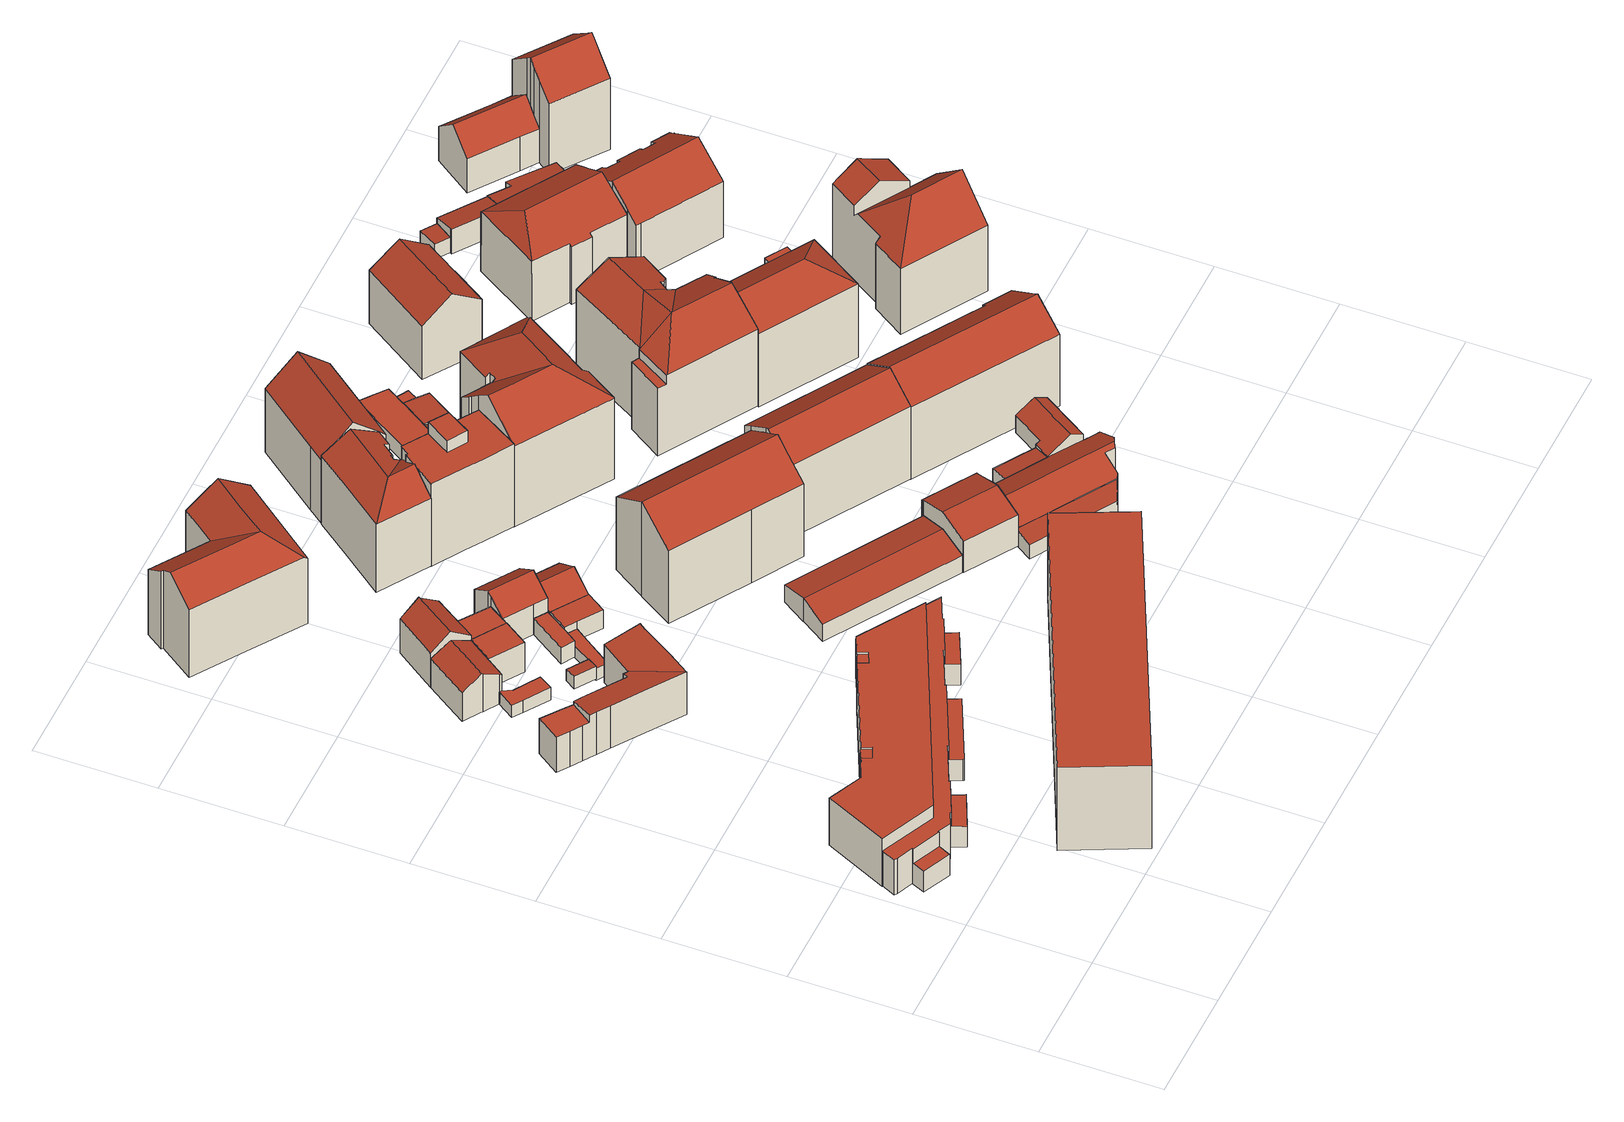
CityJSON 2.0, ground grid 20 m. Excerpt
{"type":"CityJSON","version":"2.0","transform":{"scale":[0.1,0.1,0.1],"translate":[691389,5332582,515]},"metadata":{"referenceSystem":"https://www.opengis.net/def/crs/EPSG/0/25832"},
"CityObjects":{
"building1":{"type":"Building","attributes":{"Gemeindeschluessel":"09162000","HoeheDach":"526.500","HoeheGrund":"516.770","Methode":"2000","NiedrigsteTraufeDesGebaeudes":"521.100","Geometrietyp2DReferenz":"3000","function":"31001_1000","roofType":"1000","measuredHeight":9.73,"storeysAboveGround":3},"geometry":[{"type":"MultiSurface","lod":"2","boundaries":[[[0,1,2,3]],[[4,5,6,7,8,9,10]],[[11,12,13,14]],[[15,16,17,18]],[[4,10,19,20]],[[0,18,17,21,22,1]],[[23,24,25,26,27,28]],[[29,30,6,5]],[[31,32,33,34,35,36,37,38,15,18,0,3,39,40,41,42,43,44,45,46,47,48,49,24,23,50,29,5,4,20,51,52]],[[53,54,55,56,57]],[[44,58,59,45]],[[47,60,61,48]],[[62,63,64,65]],[[31,66,67,32]],[[40,68,69,41]],[[70,71,12,11]],[[56,72,73,57]],[[49,48,61,65,64,74]],[[22,21,75,76]],[[42,77,78,43]],[[79,80,81,82]],[[10,9,83,84]],[[63,83,9,8,85,86,87,13,12,71,26,25,74,64]],[[88,86,85,89]],[[33,90,91,34]],[[29,50,92,14,13,87,93,30]],[[23,28,92,50]],[[88,89,7,6,30,93]],[[35,55,54,36]],[[20,19,94,51]],[[33,32,67,95,96,90]],[[44,43,78,82,81,58]],[[84,83,63,62]],[[2,1,22,76]],[[59,58,81,80,69,68,97,75,21,17,16,98,73,72,91,90,96,99,100,94,19,10,84,62,65,61,60,101]],[[27,26,71,70]],[[35,34,91,72,56,55]],[[38,98,16,15]],[[102,99,96,95]],[[31,52,100,99,102,66]],[[46,101,60,47]],[[49,74,25,24]],[[36,54,53,37]],[[45,59,101,46]],[[93,87,86,88]],[[51,94,100,52]],[[42,41,69,80,79,77]],[[38,37,53,57,73,98]],[[67,66,102,95]],[[39,97,68,40]],[[39,3,2,76,75,97]],[[70,11,14,92,28,27]],[[89,85,8,7]],[[77,79,82,78]]],"semantics":{"surfaces":[{"type":"WallSurface"},{"type":"GroundSurface"},{"type":"RoofSurface"}],"values":[0,0,0,0,0,0,0,0,1,2,0,0,0,0,0,0,0,0,0,0,0,0,2,0,0,0,0,2,0,0,0,0,0,2,2,0,0,0,0,0,0,0,0,0,0,0,0,0,2,0,0,2,0,2]}}]},
"building2":{"type":"Building","attributes":{"Gemeindeschluessel":"09162000","HoeheDach":"523.778","HoeheGrund":"515.070","Methode":"2000","NiedrigsteTraufeDesGebaeudes":"522.300","Geometrietyp2DReferenz":"3000","function":"31001_1000","roofType":"1000","measuredHeight":8.71,"storeysAboveGround":2},"geometry":[{"type":"MultiSurface","lod":"2","boundaries":[[[103,104,105,106,107,108]],[[109,110,111,112]],[[113,114,115,116]],[[112,117,118,119,104,103,108,120,121,113,116,122,123,124,125,126,127,128,129,130,131,132,133,109]],[[134,135,130,129,128,136]],[[137,138,139,126,125,124,140]],[[141,142,143,111,110,144,145,146]],[[123,147,140,124]],[[148,149,138,137]],[[135,146,145,132,131,130]],[[108,107,150,120]],[[122,151,147,123]],[[118,117,112,111,143,142]],[[150,107,106,105,141,146,135,134,136,152,139,138,149]],[[104,119,118,142,141,105]],[[115,114,148,137,140,147,151]],[[126,139,152,127]],[[116,115,151,122]],[[121,120,150,149,148,114,113]],[[127,152,136,128]],[[144,110,109,133,132,145]]],"semantics":{"surfaces":[{"type":"WallSurface"},{"type":"GroundSurface"},{"type":"RoofSurface"}],"values":[0,0,0,1,0,0,2,0,0,0,0,0,0,2,0,2,0,0,0,0,0]}}]},
"building3":{"type":"Building","attributes":{"Gemeindeschluessel":"09162000","HoeheDach":"519.113","HoeheGrund":"516.610","Methode":"2000","NiedrigsteTraufeDesGebaeudes":"519.113","Geometrietyp2DReferenz":"3000","function":"31001_2000","roofType":"1000","measuredHeight":2.5},"geometry":[{"type":"MultiSurface","lod":"2","boundaries":[[[153,154,155,156]],[[157,158,155,154,159,160,161]],[[156,155,158,162]],[[163,159,154,153]],[[164,160,159,163]],[[162,158,157,165]],[[166,164,163,153,156,162,165]],[[166,161,160,164]],[[165,157,161,166]]],"semantics":{"surfaces":[{"type":"WallSurface"},{"type":"RoofSurface"},{"type":"GroundSurface"}],"values":[0,1,0,0,0,0,2,0,0]}}]},
"building4":{"type":"Building","attributes":{"Gemeindeschluessel":"09162000","HoeheDach":"524.509","HoeheGrund":"516.600","Methode":"1000","NiedrigsteTraufeDesGebaeudes":"522.510","Geometrietyp2DReferenz":"3000","function":"31001_1000","roofType":"3100","measuredHeight":7.91,"storeysAboveGround":2},"geometry":[{"type":"MultiSurface","lod":"2","boundaries":[[[167,168,169,170,171,172]],[[173,174,175,169,168,167]],[[176,177,178,173,167,172]],[[164,179,178,177]],[[180,181,182,183]],[[184,183,182,185]],[[186,187,163,164,177,176,172,171,170,188,189,190]],[[178,179,191,184,185,175,174,173]],[[163,191,179,164]],[[189,185,182,181,190]],[[175,185,189,188,170,169]],[[186,180,183,184,187]],[[190,181,180,186]],[[163,187,184,191]]],"semantics":{"surfaces":[{"type":"WallSurface"},{"type":"RoofSurface"},{"type":"GroundSurface"}],"values":[0,1,0,0,1,0,2,1,0,0,0,0,0,0]}}]},
"building5":{"type":"Building","attributes":{"Gemeindeschluessel":"09162000","HoeheDach":"534.156","HoeheGrund":"516.990","Methode":"1000","NiedrigsteTraufeDesGebaeudes":"534.156","Geometrietyp2DReferenz":"3000","function":"31001_9998","roofType":"1000","measuredHeight":17.17,"storeysAboveGround":4},"geometry":[{"type":"MultiSurface","lod":"2","boundaries":[[[192,193,194,195]],[[192,195,196,197]],[[195,194,198,196]],[[197,199,193,192]],[[196,198,199,197]],[[199,198,194,193]]],"semantics":{"surfaces":[{"type":"WallSurface"},{"type":"GroundSurface"},{"type":"RoofSurface"}],"values":[0,1,0,0,0,2]}}]},
"building6":{"type":"Building","attributes":{"Gemeindeschluessel":"09162000","HoeheDach":"519.164","HoeheGrund":"516.620","Methode":"1000","NiedrigsteTraufeDesGebaeudes":"518.877","Geometrietyp2DReferenz":"3000","function":"31001_2000","roofType":"1000","measuredHeight":2.54},"geometry":[{"type":"MultiSurface","lod":"2","boundaries":[[[200,201,202,203]],[[200,203,204,205]],[[205,206,201,200]],[[203,202,207,204]],[[206,207,202,201]],[[204,207,206,205]]],"semantics":{"surfaces":[{"type":"WallSurface"},{"type":"GroundSurface"},{"type":"RoofSurface"}],"values":[0,1,0,0,2,0]}}]},
"building7":{"type":"Building","attributes":{"Gemeindeschluessel":"09162000","HoeheDach":"526.280","HoeheGrund":"516.590","Methode":"2000","NiedrigsteTraufeDesGebaeudes":"523.545","Geometrietyp2DReferenz":"3000","function":"31001_1000","roofType":"3100","measuredHeight":9.69,"storeysAboveGround":1},"geometry":[{"type":"MultiSurface","lod":"2","boundaries":[[[208,209,210,211,212,213]],[[188,189,208,213,214,215,170]],[[216,211,210,217]],[[215,218,219,220,221,170]],[[214,213,212,219,218,215]],[[217,210,209,222]],[[212,211,216,223,220,219]],[[222,209,208,189]],[[222,189,188,170,221,220,223,216,217]]],"semantics":{"surfaces":[{"type":"RoofSurface"},{"type":"WallSurface"},{"type":"GroundSurface"}],"values":[0,1,1,1,0,1,1,1,2]}}]},
"building8":{"type":"Building","attributes":{"Gemeindeschluessel":"09162000","HoeheDach":"522.588","HoeheGrund":"516.640","Methode":"1000","NiedrigsteTraufeDesGebaeudes":"522.588","Geometrietyp2DReferenz":"3000","function":"31001_2000","roofType":"1000","measuredHeight":5.95,"storeysAboveGround":2},"geometry":[{"type":"MultiSurface","lod":"2","boundaries":[[[224,225,226,227]],[[226,225,222,228]],[[229,227,226,228,230]],[[190,224,227,229]],[[230,228,222,189]],[[224,190,189,222,225]],[[190,229,230,189]]],"semantics":{"surfaces":[{"type":"WallSurface"},{"type":"RoofSurface"},{"type":"GroundSurface"}],"values":[0,0,1,0,0,2,0]}}]},
"building9":{"type":"Building","attributes":{"Gemeindeschluessel":"09162000","HoeheDach":"518.670","HoeheGrund":"516.270","Methode":"2000","NiedrigsteTraufeDesGebaeudes":"518.670","Geometrietyp2DReferenz":"3000","function":"31001_2000","roofType":"1000","measuredHeight":2.4},"geometry":[{"type":"MultiSurface","lod":"2","boundaries":[[[231,232,233,234]],[[233,232,235,236,237,238,239,240]],[[241,242,236,235]],[[241,231,234,243,244,245,246,242]],[[236,242,246,237]],[[239,238,245,244]],[[231,241,235,232]],[[234,233,240,243]],[[238,237,246,245]],[[240,239,244,243]]],"semantics":{"surfaces":[{"type":"WallSurface"},{"type":"RoofSurface"},{"type":"GroundSurface"}],"values":[0,1,0,2,0,0,0,0,0,0]}}]},
"building10":{"type":"Building","attributes":{"Gemeindeschluessel":"09162000","HoeheDach":"519.720","HoeheGrund":"516.360","Methode":"2000","NiedrigsteTraufeDesGebaeudes":"519.720","Geometrietyp2DReferenz":"3000","function":"31001_2000","roofType":"1000","measuredHeight":3.36},"geometry":[{"type":"MultiSurface","lod":"2","boundaries":[[[247,248,249,250]],[[251,252,253,254]],[[252,255,249,248,253]],[[254,253,248,247]],[[254,247,250,256,251]],[[250,249,255,256]],[[256,255,252,251]]],"semantics":{"surfaces":[{"type":"WallSurface"},{"type":"RoofSurface"},{"type":"GroundSurface"}],"values":[0,0,1,0,2,0,0]}}]},
"building11":{"type":"Building","attributes":{"Gemeindeschluessel":"09162000","HoeheDach":"533.793","HoeheGrund":"516.410","Methode":"2000","NiedrigsteTraufeDesGebaeudes":"529.750","Geometrietyp2DReferenz":"3000","function":"31001_1000","roofType":"3100","measuredHeight":17.38,"storeysAboveGround":5},"geometry":[{"type":"MultiSurface","lod":"2","boundaries":[[[257,258,259,260]],[[261,262,263,264,265,266]],[[267,268,269,270]],[[271,272,273,274,275,276]],[[277,278,279,280]],[[278,277,266,265]],[[276,275,268,267,281,282]],[[283,284,285,286,272,271,276,282]],[[270,269,260,259]],[[272,286,287,262,261,288,273]],[[285,289,263,262,287,286]],[[257,290,291,280,279,292,293,258]],[[289,285,284,283,282,281,267,270,259,258,293,292,279,278,265,264,263]],[[274,273,290,257,260,269,268,275]],[[273,288,261,266,277,280,291,290]]],"semantics":{"surfaces":[{"type":"WallSurface"},{"type":"RoofSurface"},{"type":"GroundSurface"}],"values":[0,0,0,1,0,0,0,0,0,1,0,0,2,1,1]}}]},
"building12":{"type":"Building","attributes":{"Gemeindeschluessel":"09162000","HoeheDach":"525.286","HoeheGrund":"516.440","Methode":"1000","NiedrigsteTraufeDesGebaeudes":"522.614","Geometrietyp2DReferenz":"3000","function":"31001_1000","roofType":"3100","measuredHeight":8.85,"storeysAboveGround":2},"geometry":[{"type":"MultiSurface","lod":"2","boundaries":[[[250,294,295,247]],[[296,297,298,299]],[[247,295,227,300]],[[301,302,303,304,297,296]],[[303,302,250,247,300,305,306,307,308,304]],[[309,299,298,308,307,306]],[[302,301,294,250]],[[308,298,297,304]],[[295,294,301,296,299,309,310,227]],[[305,310,309,306]],[[300,227,310,305]]],"semantics":{"surfaces":[{"type":"WallSurface"},{"type":"RoofSurface"},{"type":"GroundSurface"}],"values":[0,1,0,0,2,0,0,0,1,0,0]}}]},
"building13":{"type":"Building","attributes":{"Gemeindeschluessel":"09162000","HoeheDach":"522.603","HoeheGrund":"516.370","Methode":"2000","NiedrigsteTraufeDesGebaeudes":"520.018","Geometrietyp2DReferenz":"3000","function":"31001_1000","roofType":"3100","measuredHeight":6.23,"storeysAboveGround":1},"geometry":[{"type":"MultiSurface","lod":"2","boundaries":[[[311,312,313,314,315]],[[316,317,318,319,320,321]],[[322,312,311,323]],[[324,321,320,325,326,327]],[[328,329,319,318]],[[327,314,313,324]],[[330,329,328,331,304,332]],[[302,333,332,304]],[[323,311,315,256]],[[320,319,329,330,332,333,325]],[[318,317,316,334,322,323,256,335,250,336,302,304,331,328]],[[326,325,333,302,336,250]],[[315,314,327,326,250,335,256]],[[322,334,316,321,324,313,312]]],"semantics":{"surfaces":[{"type":"RoofSurface"},{"type":"WallSurface"},{"type":"GroundSurface"}],"values":[0,1,1,0,1,1,1,1,1,0,2,1,1,1]}}]},
"building14":{"type":"Building","attributes":{"Gemeindeschluessel":"09162000","HoeheDach":"521.261","HoeheGrund":"516.540","Methode":"1000","NiedrigsteTraufeDesGebaeudes":"519.951","Geometrietyp2DReferenz":"3000","function":"31001_2000","roofType":"3100","measuredHeight":4.72},"geometry":[{"type":"MultiSurface","lod":"2","boundaries":[[[337,338,339,340,341,342,343]],[[341,344,345,342]],[[346,347,344,341,340,339]],[[342,345,348,343]],[[338,337,343,348,349,350]],[[350,349,347,346]],[[338,350,346,339]],[[349,348,345,344,347]]],"semantics":{"surfaces":[{"type":"GroundSurface"},{"type":"WallSurface"},{"type":"RoofSurface"}],"values":[0,1,1,1,1,2,1,2]}}]},
"building15":{"type":"Building","attributes":{"Gemeindeschluessel":"09162000","HoeheDach":"533.580","HoeheGrund":"516.550","Methode":"2000","NiedrigsteTraufeDesGebaeudes":"530.511","Geometrietyp2DReferenz":"3000","function":"31001_1000","roofType":"3100","measuredHeight":17.03,"storeysAboveGround":4},"geometry":[{"type":"MultiSurface","lod":"2","boundaries":[[[351,352,353,354]],[[355,356,357,358,359,360]],[[361,362,363,364,365,366,367,368]],[[357,356,369,370]],[[371,372,369,356,355,373]],[[355,360,374,353,352,375,376,363,362,377,373]],[[378,379,380,372,371,381]],[[359,382,354,353,374,360]],[[378,381,383,384]],[[364,363,376,385]],[[385,376,375,386]],[[383,387,388,368,367,389,390,384]],[[386,375,352,351]],[[370,369,372,380]],[[373,377,362,361,368,388,387,383]],[[385,386,351,354,382,359,358,357,370,380,379,378,384,390,389,367,366,365,364]],[[381,371,373,383]]],"semantics":{"surfaces":[{"type":"WallSurface"},{"type":"RoofSurface"},{"type":"GroundSurface"}],"values":[0,0,0,0,1,1,0,0,0,0,0,0,0,0,1,2,1]}}]},
"building16":{"type":"Building","attributes":{"Gemeindeschluessel":"09162000","HoeheDach":"535.957","HoeheGrund":"516.370","Methode":"1000","NiedrigsteTraufeDesGebaeudes":"531.401","Geometrietyp2DReferenz":"3000","function":"31001_9998","roofType":"3100","measuredHeight":19.59,"storeysAboveGround":5},"geometry":[{"type":"MultiSurface","lod":"2","boundaries":[[[391,392,393,394]],[[395,396,397,398]],[[396,399,400,401,402,397]],[[403,399,396,395]],[[404,405,406,407]],[[397,402,392,391,408,398]],[[407,409,410,411,403,395,398,408,391,394,404]],[[411,410,409,412,401,400]],[[411,400,399,403]],[[394,393,405,404]],[[407,406,412,409]],[[401,412,406,405,393,392,402]]],"semantics":{"surfaces":[{"type":"WallSurface"},{"type":"RoofSurface"},{"type":"GroundSurface"}],"values":[0,0,1,0,0,0,2,0,0,0,0,1]}}]},
"building17":{"type":"Building","attributes":{"Gemeindeschluessel":"09162000","HoeheDach":"535.811","HoeheGrund":"516.420","Methode":"2000","NiedrigsteTraufeDesGebaeudes":"533.375","Geometrietyp2DReferenz":"3000","function":"31001_1000","roofType":"1000","measuredHeight":19.39,"storeysAboveGround":5},"geometry":[{"type":"MultiSurface","lod":"2","boundaries":[[[413,414,415,416]],[[417,418,419,420,421,422,423,424,413,416,425,426,427,428,429,430,431,432]],[[432,431,430,429,433,434,435,436]],[[423,437,438,424]],[[425,416,415,437,423,422,439,440,441,442,443,426]],[[433,429,428,444]],[[445,446,447,448,420,419,418,417,432,436]],[[428,427,426,443,449,444]],[[448,450,439,422,421,420]],[[424,438,414,413]],[[438,437,415,414]],[[450,448,447,446,445,436,435,434,433,444,449,443,442,441,440,439]]],"semantics":{"surfaces":[{"type":"WallSurface"},{"type":"RoofSurface"},{"type":"GroundSurface"}],"values":[0,1,0,0,0,0,0,0,0,0,1,2]}}]},
"building18":{"type":"Building","attributes":{"Gemeindeschluessel":"09162000","HoeheDach":"524.836","HoeheGrund":"516.630","Methode":"1000","NiedrigsteTraufeDesGebaeudes":"522.963","Geometrietyp2DReferenz":"3000","function":"31001_2000","roofType":"3100","measuredHeight":8.21,"storeysAboveGround":2},"geometry":[{"type":"MultiSurface","lod":"2","boundaries":[[[451,452,453,454,455,456]],[[457,456,455,458,459,460]],[[461,462,463,464]],[[465,454,453,466]],[[461,467,468,452,451,462]],[[462,451,456,457,463]],[[468,467,461,464,460,459,458,465,466]],[[458,455,454,465]],[[466,453,452,468]],[[464,463,457,460]]],"semantics":{"surfaces":[{"type":"RoofSurface"},{"type":"WallSurface"},{"type":"GroundSurface"}],"values":[0,1,1,1,1,0,2,1,1,1]}}]},
"building19":{"type":"Building","attributes":{"Gemeindeschluessel":"09162000","HoeheDach":"534.614","HoeheGrund":"516.480","Methode":"1000","NiedrigsteTraufeDesGebaeudes":"529.529","Geometrietyp2DReferenz":"3000","function":"31001_1000","roofType":"3100","measuredHeight":18.13,"storeysAboveGround":4},"geometry":[{"type":"MultiSurface","lod":"2","boundaries":[[[469,470,364,471,367,472,473,474,475]],[[475,476,477,469]],[[471,364,478,479,480,367]],[[478,481,477,476,482,479]],[[470,481,478,364]],[[479,482,483,484,480]],[[472,484,483,473]],[[469,477,481,470]],[[367,480,484,472]],[[482,476,475,474,473,483]]],"semantics":{"surfaces":[{"type":"GroundSurface"},{"type":"WallSurface"},{"type":"RoofSurface"}],"values":[0,1,1,2,1,2,1,1,1,1]}}]},
"building20":{"type":"Building","attributes":{"Gemeindeschluessel":"09162000","HoeheDach":"519.384","HoeheGrund":"516.564","Methode":"1000","NiedrigsteTraufeDesGebaeudes":"519.384","Geometrietyp2DReferenz":"3000","function":"51009_1610","roofType":"1000","measuredHeight":2.82},"geometry":[{"type":"MultiSurface","lod":"2","boundaries":[[[485,486,487,488]],[[489,490,486,485]],[[491,492,490,489]],[[487,486,490,492]],[[491,489,485,488]],[[488,487,492,491]]],"semantics":{"surfaces":[{"type":"WallSurface"},{"type":"RoofSurface"},{"type":"GroundSurface"}],"values":[0,0,0,1,2,0]}}]},
"building21":{"type":"Building","attributes":{"Gemeindeschluessel":"09162000","HoeheDach":"538.324","HoeheGrund":"516.320","Methode":"2000","NiedrigsteTraufeDesGebaeudes":"532.917","Geometrietyp2DReferenz":"3000","function":"31001_9998","roofType":"3200","measuredHeight":22,"storeysAboveGround":5},"geometry":[{"type":"MultiSurface","lod":"2","boundaries":[[[493,494,495,496,497,498,499,500]],[[501,502,503,504]],[[505,506,507,508,509,510,511]],[[512,513,506,505,511,514]],[[511,510,515,516,517,514]],[[518,519,520,521,522,513,512,514,517,516,523,524,525,499,498,497,496,526,527,528,529,530]],[[506,513,522,521,531,507]],[[523,532,533,524]],[[520,519,518,530,503,502,534,535]],[[508,536,501,504,537,538,539,495,494]],[[529,504,503,530]],[[524,533,540,525]],[[507,531,535,534,502,501,536,508]],[[520,535,531,521]],[[516,515,532,523]],[[495,539,538,527,526,496]],[[537,504,529,528]],[[527,538,537,528]],[[509,508,494,493,500,540,533,532,515,510]],[[525,540,500,499]]],"semantics":{"surfaces":[{"type":"WallSurface"},{"type":"RoofSurface"},{"type":"GroundSurface"}],"values":[0,1,1,0,0,2,0,0,0,1,0,0,1,0,0,0,0,0,1,0]}}]},
"building22":{"type":"Building","attributes":{"Gemeindeschluessel":"09162000","HoeheDach":"535.200","HoeheGrund":"516.628","Methode":"2000","NiedrigsteTraufeDesGebaeudes":"531.035","Geometrietyp2DReferenz":"3000","function":"31001_9998","roofType":"3100","measuredHeight":18.57,"storeysAboveGround":5},"geometry":[{"type":"MultiSurface","lod":"2","boundaries":[[[541,542,543,544,545,546,547]],[[547,548,549,541]],[[541,549,550,551,542]],[[543,552,553,544]],[[546,554,548,547]],[[542,551,552,543]],[[555,556,553,552,551,550]],[[545,556,555,554,546]],[[544,553,556,545]],[[554,555,550,549,548]]],"semantics":{"surfaces":[{"type":"GroundSurface"},{"type":"WallSurface"},{"type":"RoofSurface"}],"values":[0,1,1,1,1,1,2,1,1,2]}}]},
"building23":{"type":"Building","attributes":{"Gemeindeschluessel":"09162000","HoeheDach":"519.524","HoeheGrund":"516.440","Methode":"1000","NiedrigsteTraufeDesGebaeudes":"519.524","Geometrietyp2DReferenz":"3000","function":"31001_2000","roofType":"1000","measuredHeight":3.08},"geometry":[{"type":"MultiSurface","lod":"2","boundaries":[[[557,558,559,560]],[[560,559,561,562]],[[563,564,565,566,567,568]],[[569,570,571,572]],[[573,574,575,576]],[[575,577,568,567,578,576]],[[579,580,570,569]],[[581,561,559,558,571,570,580,564,563,568,577,575,574]],[[565,564,580,579]],[[569,572,557,560,562,582,573,576,578,567,566,565,579]],[[582,581,574,573]],[[562,561,581,582]],[[572,571,558,557]]],"semantics":{"surfaces":[{"type":"WallSurface"},{"type":"RoofSurface"},{"type":"GroundSurface"}],"values":[0,0,0,0,0,0,0,1,0,2,0,0,0]}}]},
"building24":{"type":"Building","attributes":{"Gemeindeschluessel":"09162000","HoeheDach":"521.800","HoeheGrund":"516.370","Methode":"2000","NiedrigsteTraufeDesGebaeudes":"518.866","Geometrietyp2DReferenz":"3000","function":"31001_2000","roofType":"3100","measuredHeight":5.43},"geometry":[{"type":"MultiSurface","lod":"2","boundaries":[[[583,584,585,586,587,588,589,590,591,592,593,594,595,596]],[[597,598,599,600]],[[601,602,603,604,605,606,607,608,609,610,611,612,613,614,615,616,617,618,619,620,621,622,623,600,599,624,625,626]],[[627,628,629,630,598,597,631,593]],[[594,621,620,595]],[[632,594,593,633]],[[609,608,607,606,587,586,634,635]],[[599,598,630,624]],[[615,614,613,636,637,638,639,616]],[[640,631,597,600,623,622,641]],[[633,640,641,632]],[[613,612,611,642,643,644,636]],[[645,646,644,643,647,648,649,650]],[[648,647,643,642,651,635,634,586,585,584,583,596,649]],[[638,637,636,644,646,645,650,652,639]],[[652,650,649,596,595,620,619,618,617]],[[609,635,651,610]],[[653,654,655,629,628,627]],[[616,639,652,617]],[[610,651,642,611]],[[589,588,605,604,603,590]],[[629,655,626,625,624,630]],[[592,591,653,627,593]],[[594,632,641,622,621]],[[633,593,631,640]],[[605,588,587,606]],[[591,590,603,602,601,626,655,654,653]]],"semantics":{"surfaces":[{"type":"RoofSurface"},{"type":"WallSurface"},{"type":"GroundSurface"}],"values":[0,1,2,0,1,1,1,1,1,1,0,1,1,0,0,1,1,0,1,1,1,1,1,1,1,1,1]}}]},
"building25":{"type":"Building","attributes":{"Gemeindeschluessel":"09162000","HoeheDach":"519.493","HoeheGrund":"516.670","Methode":"1000","NiedrigsteTraufeDesGebaeudes":"518.515","Geometrietyp2DReferenz":"3000","function":"31001_2000","roofType":"2100","measuredHeight":2.82},"geometry":[{"type":"MultiSurface","lod":"2","boundaries":[[[656,657,658,558,559]],[[659,657,656,660]],[[661,658,657,659]],[[662,559,558,663]],[[663,558,658,661]],[[660,656,559,662]],[[662,663,661,659,660]]],"semantics":{"surfaces":[{"type":"RoofSurface"},{"type":"WallSurface"},{"type":"GroundSurface"}],"values":[0,1,1,1,1,1,2]}}]},
"building26":{"type":"Building","attributes":{"Gemeindeschluessel":"09162000","HoeheDach":"519.605","HoeheGrund":"516.720","Methode":"1000","NiedrigsteTraufeDesGebaeudes":"519.032","Geometrietyp2DReferenz":"3000","function":"31001_2000","roofType":"1000","measuredHeight":2.88},"geometry":[{"type":"MultiSurface","lod":"2","boundaries":[[[663,664,665,666]],[[666,665,667,668]],[[661,669,664,663]],[[668,667,670,671]],[[663,666,668,671,672,661]],[[669,673,670,667,665,664]],[[671,670,673,672]],[[672,673,669,661]]],"semantics":{"surfaces":[{"type":"WallSurface"},{"type":"GroundSurface"},{"type":"RoofSurface"}],"values":[0,0,0,0,1,2,0,0]}}]},
"building27":{"type":"Building","attributes":{"Gemeindeschluessel":"09162000","HoeheDach":"518.770","HoeheGrund":"516.790","Methode":"2000","NiedrigsteTraufeDesGebaeudes":"518.770","Geometrietyp2DReferenz":"3000","function":"31001_2000","roofType":"1000","measuredHeight":1.98},"geometry":[{"type":"MultiSurface","lod":"2","boundaries":[[[674,675,676,677]],[[677,676,678,679]],[[680,681,675,674]],[[681,678,676,675]],[[679,678,681,680]],[[674,677,679,680]]],"semantics":{"surfaces":[{"type":"WallSurface"},{"type":"RoofSurface"},{"type":"GroundSurface"}],"values":[0,0,0,1,0,2]}}]},
"building28":{"type":"Building","attributes":{"Gemeindeschluessel":"09162000","HoeheDach":"536.540","HoeheGrund":"516.544","Methode":"2000","NiedrigsteTraufeDesGebaeudes":"530.450","Geometrietyp2DReferenz":"3000","function":"31001_1000","roofType":"3100","measuredHeight":20,"storeysAboveGround":5},"geometry":[{"type":"MultiSurface","lod":"2","boundaries":[[[682,683,684,685]],[[686,687,688,689,690,682,685,691,692,693,694,695,696,697,698,699]],[[700,698,697,701,702]],[[691,703,704,692]],[[698,700,705,699]],[[696,695,706,707,708,709]],[[693,710,711,712,713,714,694]],[[697,696,709,715,701]],[[691,685,684,716,703]],[[694,714,706,695]],[[711,717,718,712]],[[713,712,718,708,707]],[[688,687,719,720,721]],[[722,702,701,715]],[[683,682,690,723]],[[692,704,710,693]],[[713,707,706,714]],[[717,722,715,709,708,718]],[[724,705,700,702,722,720,719]],[[725,689,688,721,726]],[[686,724,719,687]],[[689,725,723,690]],[[717,711,710,704,703,716]],[[683,723,725,726,717,716,684]],[[726,721,720,722,717]],[[724,686,699,705]]],"semantics":{"surfaces":[{"type":"WallSurface"},{"type":"GroundSurface"},{"type":"RoofSurface"}],"values":[0,1,0,0,0,0,0,0,0,0,2,0,0,2,0,0,2,2,2,0,0,0,2,2,2,0]}}]},
"building29":{"type":"Building","attributes":{"Gemeindeschluessel":"09162000","HoeheDach":"535.196","HoeheGrund":"516.510","Methode":"2000","NiedrigsteTraufeDesGebaeudes":"530.591","Geometrietyp2DReferenz":"3000","function":"31001_9998","roofType":"3100","measuredHeight":18.69,"storeysAboveGround":5},"geometry":[{"type":"MultiSurface","lod":"2","boundaries":[[[727,728,729,730,731,732,733,734]],[[735,736,737,738,739,730,729]],[[740,741,742,743,736,735]],[[740,735,729,728,727]],[[744,738,737,745]],[[743,742,741,734,733,732,731,746,744,745]],[[731,730,739,746]],[[745,737,736,743]],[[746,739,738,744]],[[741,740,727,734]]],"semantics":{"surfaces":[{"type":"WallSurface"},{"type":"RoofSurface"},{"type":"GroundSurface"}],"values":[0,1,0,1,0,2,0,0,0,0]}}]},
"building30":{"type":"Building","attributes":{"Gemeindeschluessel":"09162000","HoeheDach":"531.180","HoeheGrund":"516.291","Methode":"2000","NiedrigsteTraufeDesGebaeudes":"527.115","Geometrietyp2DReferenz":"3000","function":"31001_9998","roofType":"3100","measuredHeight":14.89},"geometry":[{"type":"MultiSurface","lod":"2","boundaries":[[[747,748,749,750]],[[751,752,753,747,750]],[[754,749,748,755,756]],[[753,755,748,747]],[[754,757,751,750,749]],[[758,757,754,756]],[[758,752,751,757]],[[756,755,753,752,758]]],"semantics":{"surfaces":[{"type":"WallSurface"},{"type":"GroundSurface"},{"type":"RoofSurface"}],"values":[0,1,2,0,0,2,0,0]}}]},
"building31":{"type":"Building","attributes":{"Gemeindeschluessel":"09162000","HoeheDach":"535.333","HoeheGrund":"516.370","Methode":"1000","NiedrigsteTraufeDesGebaeudes":"531.466","Geometrietyp2DReferenz":"3000","function":"31001_1000","roofType":"3200","measuredHeight":18.96,"storeysAboveGround":5},"geometry":[{"type":"MultiSurface","lod":"2","boundaries":[[[759,760,761,762]],[[761,760,763]],[[763,760,764,765,766,767]],[[762,761,768,769]],[[770,765,764,771]],[[771,764,760,759]],[[772,766,765,770]],[[769,768,773,774]],[[761,763,767,773,768]],[[775,767,766,772]],[[762,769,774,775,772,770,771,759]],[[774,773,767,775]]],"semantics":{"surfaces":[{"type":"WallSurface"},{"type":"RoofSurface"},{"type":"GroundSurface"}],"values":[0,1,1,0,0,0,0,0,1,0,2,0]}}]},
"building32":{"type":"Building","attributes":{"Gemeindeschluessel":"09162000","HoeheDach":"519.710","HoeheGrund":"516.407","Methode":"2000","NiedrigsteTraufeDesGebaeudes":"519.710","Geometrietyp2DReferenz":"3000","function":"31001_2000","roofType":"1000","measuredHeight":3.3},"geometry":[{"type":"MultiSurface","lod":"2","boundaries":[[[776,777,778,779]],[[777,776,780,781]],[[782,783,779,778]],[[781,780,783,782]],[[778,777,781,782]],[[776,779,783,780]]],"semantics":{"surfaces":[{"type":"WallSurface"},{"type":"GroundSurface"},{"type":"RoofSurface"}],"values":[0,0,0,0,1,2]}}]},
"building33":{"type":"Building","attributes":{"Gemeindeschluessel":"09162000","HoeheDach":"520.328","HoeheGrund":"516.612","Methode":"1000","NiedrigsteTraufeDesGebaeudes":"519.204","Geometrietyp2DReferenz":"3000","function":"31001_2463","roofType":"2100","measuredHeight":3.72},"geometry":[{"type":"MultiSurface","lod":"2","boundaries":[[[784,785,786,787]],[[784,788,789,785]],[[786,790,791,787]],[[785,789,790,786]],[[784,787,791,788]],[[789,788,791,790]]],"semantics":{"surfaces":[{"type":"WallSurface"},{"type":"RoofSurface"},{"type":"GroundSurface"}],"values":[0,0,0,1,2,0]}}]},
"building34":{"type":"Building","attributes":{"Gemeindeschluessel":"09162000","HoeheDach":"532.410","HoeheGrund":"516.635","Methode":"2000","NiedrigsteTraufeDesGebaeudes":"528.501","Geometrietyp2DReferenz":"3000","function":"31001_1000","roofType":"3200","measuredHeight":15.78,"storeysAboveGround":3},"geometry":[{"type":"MultiSurface","lod":"2","boundaries":[[[792,793,794,795]],[[796,797,798,799,800,801,802]],[[802,801,803]],[[804,798,797,805]],[[806,800,799,807]],[[808,809,810,811,794,793,812,796,802,803,813]],[[794,811,795]],[[814,809,808,815]],[[808,813,816,815]],[[795,811,810,817]],[[818,812,793,792]],[[818,792,795,817,814,815,816,819,806,807,804,805]],[[818,805,797,796,812]],[[810,809,814,817]],[[806,819,803,801,800]],[[816,813,803,819]],[[807,799,798,804]]],"semantics":{"surfaces":[{"type":"WallSurface"},{"type":"RoofSurface"},{"type":"GroundSurface"}],"values":[0,1,1,0,0,1,0,0,0,0,0,2,0,0,0,0,0]}}]},
"building35":{"type":"Building","attributes":{"Gemeindeschluessel":"09162000","HoeheDach":"518.910","HoeheGrund":"516.390","Methode":"1000","NiedrigsteTraufeDesGebaeudes":"518.910","Geometrietyp2DReferenz":"3000","function":"51009_1610","roofType":"1000","measuredHeight":2.52},"geometry":[{"type":"MultiSurface","lod":"2","boundaries":[[[820,821,822,823,824,825]],[[826,821,820,825,827,828,829]],[[823,822,830,831,832,833,824]],[[829,831,830,826]],[[826,830,822,821]],[[824,833,832,828,827,825]],[[828,832,831,829]]],"semantics":{"surfaces":[{"type":"WallSurface"},{"type":"GroundSurface"},{"type":"RoofSurface"}],"values":[0,1,2,0,0,0,0]}}]},
"building36":{"type":"Building","attributes":{"Gemeindeschluessel":"09162000","HoeheDach":"519.261","HoeheGrund":"516.191","Methode":"2000","NiedrigsteTraufeDesGebaeudes":"519.008","Geometrietyp2DReferenz":"3000","function":"31001_2463","roofType":"1000","measuredHeight":3.07},"geometry":[{"type":"MultiSurface","lod":"2","boundaries":[[[834,835,836,837,838]],[[836,839,840,837]],[[841,834,838,837,840]],[[842,835,834,841]],[[835,842,839,836]],[[842,841,840,839]]],"semantics":{"surfaces":[{"type":"GroundSurface"},{"type":"WallSurface"},{"type":"RoofSurface"}],"values":[0,1,1,1,1,2]}}]},
"building37":{"type":"Building","attributes":{"Gemeindeschluessel":"09162000","HoeheDach":"536.170","HoeheGrund":"516.500","Methode":"2000","NiedrigsteTraufeDesGebaeudes":"529.950","Geometrietyp2DReferenz":"3000","function":"31001_1000","roofType":"3200","measuredHeight":19.67,"storeysAboveGround":4},"geometry":[{"type":"MultiSurface","lod":"2","boundaries":[[[843,844,845,846]],[[847,843,846,848,849,850,851,852,853,854,855,856,857,858,859]],[[855,860,861,856]],[[846,845,862,848]],[[863,861,860,864,865]],[[864,860,855,854,853,866]],[[848,862,867,849]],[[867,868,869,870,871,852,851,850,849]],[[844,872,873,845]],[[873,872,874,875,876,877,869,868]],[[873,868,867,862,845]],[[865,864,866,871,870]],[[877,876,863,865,870,869]],[[876,875,858,857,856,861,863]],[[844,843,847,859,874,872]],[[858,875,874,859]],[[852,871,866,853]]],"semantics":{"surfaces":[{"type":"WallSurface"},{"type":"GroundSurface"},{"type":"RoofSurface"}],"values":[0,1,0,0,2,0,0,0,2,2,2,2,0,0,0,0,0]}}]},
"building38":{"type":"Building","attributes":{"Gemeindeschluessel":"09162000","HoeheDach":"521.191","HoeheGrund":"516.175","Methode":"2000","NiedrigsteTraufeDesGebaeudes":"520.123","Geometrietyp2DReferenz":"3000","function":"31001_2000","roofType":"2100","measuredHeight":5.02},"geometry":[{"type":"MultiSurface","lod":"2","boundaries":[[[878,879,880,881]],[[882,836,835,883,878,881]],[[881,880,884,882]],[[836,885,886,835]],[[883,887,879,878]],[[835,886,887,883]],[[882,884,885,836]],[[880,879,887,886,885,884]]],"semantics":{"surfaces":[{"type":"WallSurface"},{"type":"GroundSurface"},{"type":"RoofSurface"}],"values":[0,1,0,0,0,0,0,2]}}]},
"building39":{"type":"Building","attributes":{"Gemeindeschluessel":"09162000","HoeheDach":"532.534","HoeheGrund":"516.750","Methode":"2000","NiedrigsteTraufeDesGebaeudes":"527.842","Geometrietyp2DReferenz":"3000","function":"31001_1000","roofType":"3100","measuredHeight":15.78,"storeysAboveGround":4},"geometry":[{"type":"MultiSurface","lod":"2","boundaries":[[[888,889,890,891]],[[892,893,894,895,896,897]],[[898,899,900,901,902,903,904,905,897,896,895,906,907,908,909,910,911,912,913,914,915,916]],[[917,916,915,918,919,920]],[[905,904,903,921,922,923]],[[924,909,908,925]],[[889,926,898,916,917,927,928,890]],[[929,926,889,888]],[[926,929,930,931,899,898]],[[914,913,912,932,933,934]],[[935,927,917,920]],[[932,912,911,936]],[[927,935,928]],[[937,938,931,930,929,888,891,935,920,919,918,934,933,932,936,939,924,925,940,941,894,893,892,923,922,921,942]],[[938,937,942,902,901,900]],[[941,906,895,894]],[[921,903,902,942]],[[938,900,899,931]],[[924,939,936,911,910,909]],[[918,915,914,934]],[[891,890,928,935]],[[892,897,905,923]],[[908,907,906,941,940,925]]],"semantics":{"surfaces":[{"type":"WallSurface"},{"type":"RoofSurface"},{"type":"GroundSurface"}],"values":[0,0,1,0,0,0,1,0,0,0,0,0,0,2,0,0,0,0,0,0,0,0,0]}}]},
"building40":{"type":"Building","attributes":{"Gemeindeschluessel":"09162000","HoeheDach":"521.086","HoeheGrund":"516.095","Methode":"1000","NiedrigsteTraufeDesGebaeudes":"519.936","Geometrietyp2DReferenz":"3000","function":"31001_1000","roofType":"2100","measuredHeight":4.99},"geometry":[{"type":"MultiSurface","lod":"2","boundaries":[[[943,944,945,946]],[[947,948,949,950,946,945,951]],[[952,944,943,953,954,955,956]],[[943,946,950,953]],[[944,952,951,945]],[[952,956,947,951]],[[953,950,949,954]],[[954,949,948,955]],[[955,948,947,956]]],"semantics":{"surfaces":[{"type":"WallSurface"},{"type":"RoofSurface"},{"type":"GroundSurface"}],"values":[0,1,2,0,0,0,0,0,0]}}]},
"building41":{"type":"Building","attributes":{"Gemeindeschluessel":"09162000","HoeheDach":"526.994","HoeheGrund":"516.210","Methode":"1000","NiedrigsteTraufeDesGebaeudes":"523.164","Geometrietyp2DReferenz":"3000","function":"31001_1000","roofType":"3100","measuredHeight":10.78,"storeysAboveGround":2},"geometry":[{"type":"MultiSurface","lod":"2","boundaries":[[[957,958,959,960]],[[961,962,963,964]],[[962,965,959,958,966,967,968,963]],[[969,965,962,961]],[[970,966,958,957]],[[971,972,973,974]],[[963,968,972,971,975,964]],[[976,977,970,957,960,969,961,964,975,971,974,978,979]],[[980,981,979,978,974,973]],[[960,959,965,969]],[[966,970,977,976,979,981,982,967]],[[967,982,981,980,973,972,968]]],"semantics":{"surfaces":[{"type":"WallSurface"},{"type":"RoofSurface"},{"type":"GroundSurface"}],"values":[0,0,1,0,0,0,0,2,0,0,0,1]}}]},
"building42":{"type":"Building","attributes":{"Gemeindeschluessel":"09162000","HoeheDach":"535.661","HoeheGrund":"516.200","Methode":"1000","NiedrigsteTraufeDesGebaeudes":"530.788","Geometrietyp2DReferenz":"3000","function":"31001_1000","roofType":"3100","measuredHeight":19.46,"storeysAboveGround":5},"geometry":[{"type":"MultiSurface","lod":"2","boundaries":[[[983,984,985,986]],[[960,987,988,957]],[[969,989,987,960]],[[979,990,991,992]],[[983,986,993,994,995,969,960,957,970,979,992]],[[996,997,985,988,987,989,998]],[[994,996,998,995]],[[995,998,989,969]],[[985,984,991,990,999,988]],[[992,991,984,983]],[[957,988,999,970]],[[993,997,996,994]],[[970,999,990,979]],[[986,985,997,993]]],"semantics":{"surfaces":[{"type":"WallSurface"},{"type":"GroundSurface"},{"type":"RoofSurface"}],"values":[0,0,0,0,1,2,0,0,2,0,0,0,0,0]}}]}
},
"vertices":[
[195,283,18],[195,283,61],[135,256,61],[135,256,18],[384,538,18],[354,524,18],[354,524,111],[355,525,111],[355,525,115],[384,538,115],[384,538,90],[182,426,111],[182,426,115],[174,442,115],[174,442,111],[210,318,18],[210,318,90],[184,306,90],[184,306,18],[402,546,90],[402,546,18],[185,304,90],[185,304,61],[155,433,18],[118,417,18],[118,417,115],[154,433,115],[154,433,111],[155,433,111],[335,516,18],[335,516,111],[501,424,18],[441,396,18],[430,419,18],[365,389,18],[375,366,18],[261,314,18],[260,315,18],[250,336,18],[124,279,18],[103,269,18],[82,279,18],[71,256,18],[24,278,18],[34,300,18],[7,312,18],[2,315,18],[12,338,18],[11,338,18],[60,443,18],[173,442,18],[531,465,18],[490,446,18],[260,315,61],[261,314,61],[375,366,61],[366,387,61],[251,334,61],[34,300,90],[7,312,90],[12,338,90],[11,338,90],[105,297,90],[105,297,115],[12,339,115],[12,339,90],[501,424,61],[441,396,61],[103,269,90],[82,279,90],[161,417,111],[161,417,115],[366,387,90],[251,334,90],[60,443,115],[125,277,90],[125,277,61],[71,256,61],[24,278,61],[81,277,61],[81,277,90],[33,298,90],[33,298,61],[489,472,115],[489,472,90],[361,508,115],[341,499,115],[334,515,115],[341,499,111],[361,508,111],[430,419,90],[365,389,90],[173,442,111],[334,515,111],[531,465,90],[431,417,61],[431,417,90],[124,279,90],[250,336,90],[491,444,90],[490,446,90],[2,315,90],[491,444,61],
[191,785,1],[244,748,1],[244,748,88],[191,785,88],[136,823,88],[136,823,1],[310,850,1],[310,850,88],[302,839,88],[302,839,1],[95,851,1],[95,851,73],[78,863,73],[78,863,1],[275,795,1],[268,784,1],[244,749,1],[116,837,1],[106,844,1],[58,877,1],[85,915,1],[121,888,1],[131,880,1],[142,873,1],[207,827,1],[213,836,1],[220,831,1],[221,831,1],[221,832,1],[258,885,1],[263,882,1],[220,831,79],[221,831,79],[213,836,79],[131,880,73],[131,880,80],[142,873,80],[121,888,73],[244,749,88],[268,784,88],[275,795,88],[263,882,80],[258,885,79],[221,832,79],[85,915,73],[106,844,73],[106,844,88],[116,837,88],[58,877,73],[207,827,81],
[154,986,16],[154,986,41],[195,960,41],[195,960,16],[140,964,41],[180,937,41],[146,1001,41],[143,1003,41],[124,975,41],[180,937,16],[146,1001,16],[143,1003,16],[140,964,16],[124,975,16],
[88,1039,75],[108,1069,75],[135,1109,75],[135,1109,16],[108,1069,16],[88,1039,16],[117,1020,95],[137,1049,95],[164,1089,95],[117,1020,16],[118,1019,16],[118,1019,94],[143,1003,77],[218,995,77],[245,1035,77],[193,1069,77],[166,1030,77],[166,1030,75],[193,1069,75],[218,995,16],[166,1030,16],[164,1089,16],[193,1069,16],[245,1035,16],[146,1001,75],
[178,131,20],[178,131,192],[658,350,192],[658,350,20],[715,225,20],[236,5,20],[715,225,192],[236,5,192],
[214,914,16],[214,914,42],[226,932,39],[226,932,16],[258,910,16],[246,893,16],[246,893,42],[258,910,39],
[193,1069,86],[217,1106,86],[240,1141,86],[211,1159,112],[211,1160,113],[164,1089,113],[135,1109,86],[135,1109,85],[211,1159,16],[240,1141,16],[142,1119,86],[183,1178,87],[183,1178,16],[142,1119,16],[217,1106,16],[211,1160,16],
[251,1044,16],[268,1070,16],[268,1070,76],[251,1044,76],[217,1106,76],[245,1035,76],[193,1069,76],
[263,882,13],[263,882,37],[258,885,37],[258,885,13],[295,928,37],[311,951,37],[293,963,37],[277,940,37],[258,910,37],[246,893,37],[295,928,13],[311,951,13],[246,893,13],[258,910,13],[277,940,13],[293,963,13],
[297,1014,14],[297,1014,47],[317,1000,47],[317,1000,14],[277,940,14],[277,940,47],[256,953,47],[256,953,14],[293,963,47],[293,963,14],
[166,1473,148],[166,1473,14],[76,1533,14],[76,1533,149],[254,1497,188],[296,1464,148],[296,1464,14],[254,1497,14],[252,1499,14],[252,1499,186],[59,1502,14],[59,1502,174],[56,1504,174],[56,1504,14],[100,1388,153],[184,1331,153],[176,1397,188],[131,1428,188],[47,1485,188],[18,1443,153],[238,1510,173],[238,1510,14],[211,1531,14],[211,1531,148],[47,1485,14],[18,1443,14],[100,1388,14],[184,1331,14],[189,1327,14],[189,1327,148],[256,1413,148],[211,1443,188],[256,1413,14],[167,1473,148],[187,1499,148],[187,1499,14],[167,1473,14],
[317,1000,76],[297,1014,76],[338,1031,103],[358,1062,76],[292,1106,76],[272,1075,103],[251,1044,14],[337,1031,103],[337,1031,14],[338,1031,14],[358,1062,14],[268,1070,14],[271,1075,14],[272,1075,14],[292,1106,14],[271,1075,102],[268,1070,98],
[311,951,52],[348,925,52],[370,957,52],[314,995,52],[293,963,52],[374,963,14],[393,990,14],[394,993,14],[394,993,74],[393,990,76],[374,963,55],[348,925,14],[311,951,14],[370,957,50],[336,1028,76],[317,1000,54],[314,995,50],[415,1023,14],[415,1023,50],[358,1061,50],[358,1061,14],[358,1062,50],[337,1031,74],[370,957,14],[314,995,14],[336,1028,14],
[687,529,15],[660,486,15],[448,618,15],[475,660,15],[475,661,15],[502,702,15],[714,571,15],[475,661,63],[502,702,50],[448,618,50],[475,660,63],[714,571,50],[687,529,63],[660,486,50],
[421,1291,15],[421,1291,162],[418,1293,164],[418,1293,15],[422,1279,157],[424,1278,157],[424,1278,15],[422,1279,15],[413,1286,15],[413,1286,164],[416,1368,178],[426,1360,186],[464,1331,156],[464,1331,15],[426,1360,15],[416,1368,15],[387,1390,15],[387,1390,155],[413,1263,169],[413,1263,15],[395,1245,186],[410,1265,169],[356,1270,186],[414,1288,164],[438,1313,162],[446,1307,156],[385,1307,186],[368,1207,15],[395,1245,15],[410,1265,15],[368,1207,155],[414,1288,15],[286,1260,155],[286,1260,15],[446,1307,15],[438,1313,15],[343,1333,155],[385,1388,155],[385,1388,15],[343,1333,15],
[433,901,14],[433,901,207],[468,955,164],[468,955,14],[520,763,14],[520,763,164],[395,841,164],[395,841,14],[600,713,164],[622,747,191],[637,770,210],[431,898,210],[600,713,14],[673,827,14],[673,827,164],[654,796,189],[654,796,14],[431,898,14],[639,774,14],[637,770,14],[622,747,14],[639,774,207],
[438,1211,184],[438,1211,208],[463,1252,208],[463,1252,184],[370,1206,184],[417,1176,184],[447,1156,184],[492,1128,184],[513,1163,184],[537,1203,184],[493,1232,184],[469,1192,184],[443,1265,184],[424,1278,184],[423,1278,184],[413,1263,184],[410,1265,184],[392,1241,184],[384,1229,184],[368,1207,184],[410,1265,14],[392,1241,14],[384,1229,14],[368,1207,14],[493,1232,208],[469,1192,208],[537,1203,14],[493,1232,14],[463,1252,14],[443,1265,14],[424,1278,14],[413,1263,14],[370,1206,14],[417,1176,14],[447,1156,14],[492,1128,14],[423,1278,14],[513,1163,14],
[770,477,98],[795,518,81],[798,522,80],[715,574,80],[714,571,81],[687,529,98],[660,486,81],[714,571,16],[687,529,16],[660,486,16],[741,432,16],[741,432,80],[659,484,80],[659,484,16],[715,574,16],[798,522,16],[770,477,16],[795,518,16],
[493,1349,15],[473,1324,15],[430,1357,15],[407,1416,15],[491,1523,15],[534,1490,15],[576,1457,15],[576,1457,146],[493,1349,145],[464,1331,157],[430,1357,196],[387,1390,146],[473,1324,145],[534,1490,196],[491,1523,146],[407,1416,146],
[607,1290,16],[607,1290,44],[568,1229,44],[568,1229,16],[593,1298,16],[593,1298,44],[554,1238,16],[554,1238,44],
[600,1210,180],[601,1209,180],[606,1206,185],[606,1206,13],[601,1209,13],[600,1210,13],[568,1229,13],[568,1229,181],[664,1189,233],[739,1207,189],[745,1216,179],[643,1278,179],[532,1102,179],[641,1032,179],[642,1032,180],[621,1121,233],[566,1156,233],[525,1183,233],[492,1128,179],[532,1102,13],[641,1032,13],[492,1128,13],[537,1203,214],[537,1203,13],[525,1183,13],[739,1207,13],[701,1146,13],[669,1095,13],[678,1089,13],[642,1032,13],[546,1219,13],[543,1221,13],[554,1238,13],[607,1207,13],[613,1218,13],[608,1222,13],[643,1278,13],[745,1216,13],[678,1089,179],[546,1219,198],[543,1221,198],[701,1146,188],[669,1095,188],[656,1176,233],[608,1222,179],[613,1218,185],[607,1207,185],[554,1238,181],
[639,774,16],[654,796,16],[673,828,16],[682,842,16],[868,726,16],[808,631,16],[622,747,16],[622,747,165],[639,774,187],[650,791,202],[654,796,198],[673,828,172],[682,842,160],[808,631,166],[836,676,202],[868,726,160],
[606,1320,14],[606,1320,45],[593,1299,45],[593,1299,14],[554,1238,45],[554,1238,14],[625,1419,45],[630,1415,45],[630,1415,14],[625,1419,14],[614,1428,14],[614,1428,45],[647,1384,14],[647,1384,45],[635,1365,45],[635,1365,14],[499,1249,14],[499,1249,45],[523,1285,45],[523,1285,14],[613,1427,45],[613,1427,14],[654,1396,14],[654,1396,45],[543,1221,45],[543,1221,14],
[810,452,68],[875,412,68],[945,369,68],[948,367,68],[961,373,62],[979,403,45],[970,408,45],[954,418,45],[955,419,44],[936,431,44],[901,453,45],[836,493,45],[795,518,45],[770,477,68],[925,475,49],[959,528,49],[959,528,14],[925,475,14],[972,446,14],[955,419,14],[954,418,14],[970,408,14],[979,403,14],[961,373,14],[948,367,14],[941,363,14],[940,362,14],[924,372,14],[907,344,14],[898,341,14],[859,324,14],[830,342,14],[766,382,14],[725,407,14],[741,432,14],[744,437,14],[770,477,14],[795,518,14],[836,493,14],[853,520,14],[918,479,14],[981,514,14],[986,510,14],[1005,498,14],[936,431,68],[953,458,68],[986,510,68],[981,514,64],[918,479,45],[836,493,44],[901,453,44],[941,363,64],[940,362,64],[859,324,43],[830,342,43],[766,382,43],[725,407,43],[918,479,39],[853,520,39],[907,344,48],[898,341,44],[898,341,47],[784,411,47],[849,372,47],[849,372,45],[784,411,45],[744,437,45],[744,437,47],[924,372,64],[741,432,47],[955,419,55],[972,446,55],[1005,498,55],
[607,1290,38],[612,1287,35],[625,1308,35],[612,1287,17],[607,1290,17],[625,1308,17],[593,1299,17],[606,1320,17],
[606,1320,46],[635,1365,46],[635,1365,17],[657,1351,43],[657,1351,17],[625,1308,43],[674,1340,40],[674,1340,17],[646,1295,17],[646,1295,40],
[635,1365,18],[635,1365,38],[647,1384,38],[647,1384,18],[669,1371,38],[669,1371,18],[657,1351,18],[657,1351,38],
[920,991,15],[920,991,189],[897,954,215],[897,954,15],[893,1059,15],[887,1063,15],[876,1047,15],[934,1009,15],[922,990,15],[890,943,15],[861,896,15],[861,897,15],[708,991,15],[744,1048,15],[758,1040,15],[833,1174,15],[936,1110,15],[905,1062,15],[936,1110,172],[833,1174,173],[883,1143,205],[890,943,208],[861,896,173],[905,1062,173],[744,1048,154],[756,1041,154],[756,1041,173],[758,1040,174],[861,897,173],[722,982,173],[721,982,173],[721,982,154],[708,991,154],[758,1041,174],[896,953,215],[805,1010,215],[755,1040,173],[887,1063,182],[877,1049,182],[876,1047,183],[841,1071,205],[922,990,189],[893,1059,178],[934,1009,176],[888,1039,175],
[808,631,163],[813,639,169],[837,678,202],[868,726,162],[868,726,15],[837,678,15],[813,639,15],[808,631,15],[1062,537,202],[1064,542,198],[1096,593,156],[1052,620,156],[1048,614,161],[1033,490,163],[1033,490,15],[1062,537,15],[1064,542,15],[1052,620,15],[1096,593,15],[1048,614,15],
[846,1373,13],[846,1373,122],[808,1313,121],[808,1313,13],[721,1371,13],[798,1488,13],[880,1428,13],[764,1342,162],[880,1428,124],[839,1457,162],[721,1371,123],[798,1488,123],
[1072,897,14],[1072,897,165],[1012,801,165],[1012,801,14],[994,879,203],[922,990,165],[920,991,165],[897,954,195],[890,943,203],[860,895,165],[860,895,14],[920,991,14],[922,990,14],[897,954,14],[861,896,166],[861,896,14],[890,943,14],
[880,1428,47],[880,1428,14],[846,1373,14],[846,1373,47],[915,1402,47],[915,1402,14],[882,1349,14],[882,1349,47],
[987,1098,16],[987,1098,53],[934,1130,42],[934,1130,16],[1020,1152,16],[1020,1152,53],[968,1184,42],[968,1184,16],
[1058,1212,16],[1058,1212,159],[1038,1180,139],[1038,1180,16],[1071,1234,174],[1088,1263,155],[1094,1272,149],[1104,1289,138],[959,1379,138],[959,1378,139],[954,1307,174],[892,1270,139],[1094,1272,16],[1088,1263,16],[959,1379,16],[1104,1289,16],[947,1229,135],[978,1210,135],[981,1215,138],[1038,1180,138],[1069,1230,172],[950,1234,138],[978,1210,16],[947,1229,16],[950,1234,16],[981,1215,16],[1069,1230,16],[892,1270,16],
[1084,929,14],[1120,908,14],[1120,908,39],[1084,929,39],[1084,930,39],[1084,930,14],[1143,950,14],[1089,937,14],[1125,998,14],[1159,977,14],[1143,950,39],[1159,977,39],[1125,998,39],[1089,937,39],
[979,1484,12],[1003,1467,12],[981,1437,12],[958,1452,12],[972,1473,12],[981,1437,43],[958,1452,43],[979,1484,40],[1003,1467,40],
[1212,680,15],[1212,680,150],[1079,762,150],[1079,762,15],[1247,736,15],[1114,817,15],[1121,813,15],[1151,861,15],[1156,869,15],[1186,916,15],[1195,911,15],[1224,893,15],[1230,889,15],[1271,864,15],[1241,817,15],[1241,816,15],[1282,791,15],[1230,889,191],[1271,864,162],[1114,817,150],[1241,817,162],[1224,893,195],[1195,845,195],[1195,911,174],[1121,813,159],[1151,861,159],[1156,869,149],[1156,869,168],[1186,916,168],[1247,736,212],[1170,783,212],[1282,791,150],[1241,816,150],[1241,817,149],[1195,845,149],
[1073,1417,12],[1073,1417,51],[1049,1383,62],[1049,1383,12],[979,1434,12],[1003,1468,12],[979,1434,62],[981,1437,61],[1003,1467,51],[1003,1468,51],
[1032,1156,18],[1032,1156,134],[1026,1160,134],[1026,1160,18],[1173,1212,18],[1175,1215,18],[1177,1219,18],[1177,1219,131],[1175,1215,134],[1173,1212,136],[1192,1132,175],[1222,1182,136],[1222,1183,136],[1223,1185,134],[1227,1192,129],[1199,1210,128],[1194,1203,134],[1193,1200,136],[1142,1240,131],[1139,1236,134],[1137,1233,136],[1117,1246,136],[1118,1249,134],[1122,1255,129],[1094,1272,129],[1090,1266,134],[1088,1263,136],[1069,1230,161],[1058,1213,175],[1058,1212,175],[1069,1230,18],[1058,1213,18],[1058,1212,18],[1199,1210,18],[1194,1203,18],[1193,1200,18],[1117,1246,18],[1137,1233,18],[1160,1079,134],[1038,1180,150],[1038,1180,149],[1160,1079,18],[1192,1132,18],[1222,1182,18],[1094,1272,18],[1090,1266,18],[1088,1263,18],[1038,1180,18],[1122,1255,18],[1223,1185,18],[1222,1183,18],[1118,1249,18],[1139,1236,18],[1142,1240,18],[1227,1192,18],
[1105,1393,11],[1073,1417,11],[1073,1417,53],[1105,1393,52],[1126,1327,60],[1147,1311,60],[1178,1352,50],[1113,1405,49],[1049,1383,61],[1049,1383,11],[1113,1405,11],[1178,1352,11],[1147,1311,11],[1126,1327,11],
[1218,1410,12],[1218,1410,107],[1212,1402,97],[1212,1402,12],[1176,1409,12],[1176,1409,82],[1104,1462,82],[1104,1462,12],[1203,1390,82],[1224,1418,116],[1226,1421,120],[1127,1494,120],[1203,1390,12],[1224,1418,12],[1150,1527,12],[1150,1527,82],[1223,1473,82],[1223,1473,12],[1127,1494,12],[1245,1446,12],[1226,1421,12],[1250,1454,12],[1250,1453,12],[1250,1454,82],[1250,1453,82],[1245,1446,91],
[1307,1356,12],[1307,1356,198],[1301,1348,207],[1301,1348,12],[1212,1402,198],[1218,1410,207],[1203,1390,183],[1250,1453,158],[1333,1391,158],[1333,1391,12],[1295,1340,12],[1269,1305,12],[1186,1367,12],[1269,1305,158],[1295,1340,198],[1186,1367,158],[1224,1418,198]
]}
